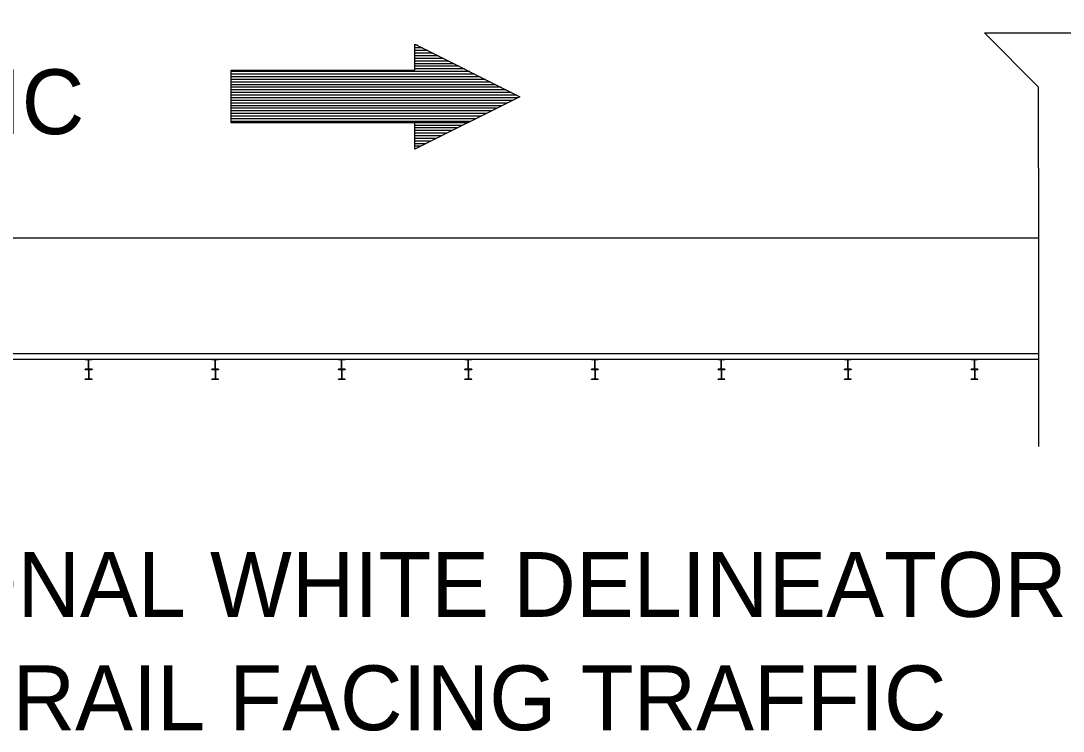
# Model space of a CAD drawing. Extents: x 998.8 to 1037.2, y 999 to 1023.1.
# Drawn here: x 1022.849 to 1026.066, y 1010.235 to 1012.427 of the extents above; entities that cross this region are included whole.
import ezdxf

# ---------------------------------------------------------------- set-up
doc = ezdxf.new("R2010")
doc.units = 0
doc.layers.add('Level 1', color=7, linetype='Continuous')

msp = doc.modelspace()

# ---------------------------------------------------------------- linework, layer by layer
at = {"layer": 'Level 1'}
for p, q in [((1025.9903, 1011.973), (1025.9903, 1011.1131)), ((1020.5975, 1011.7573), (1025.9903, 1011.7573)), ((1025.9903, 1011.3992), (1020.5975, 1011.3992)), ((1025.9903, 1011.3823), (1020.5975, 1011.3823)), ((1023.0687, 1011.3823), (1023.0478, 1011.3823)), ((1023.0478, 1011.3823), (1023.0478, 1011.3813)), ((1023.0564, 1011.3813), (1023.0478, 1011.3813)), ((1023.0578, 1011.3533), (1023.0578, 1011.38)), ((1023.0588, 1011.3533), (1023.0588, 1011.38)), ((1023.0687, 1011.3813), (1023.06, 1011.3813)), ((1023.0687, 1011.3823), (1023.0687, 1011.3813)), ((1023.4593, 1011.3823), (1023.4384, 1011.3823)), ((1023.4384, 1011.3823), (1023.4384, 1011.3813)), ((1023.4471, 1011.3813), (1023.4384, 1011.3813)), ((1023.4483, 1011.3533), (1023.4483, 1011.38)), ((1023.4493, 1011.3533), (1023.4493, 1011.38)), ((1023.4593, 1011.3813), (1023.4507, 1011.3813)), ((1023.4593, 1011.3823), (1023.4593, 1011.3813)), ((1023.8499, 1011.3823), (1023.8291, 1011.3823)), ((1023.8291, 1011.3823), (1023.8291, 1011.3813)), ((1023.8378, 1011.3813), (1023.8291, 1011.3813)), ((1023.839, 1011.3533), (1023.839, 1011.38)), ((1023.84, 1011.3533), (1023.84, 1011.38)), ((1023.8499, 1011.3813), (1023.8413, 1011.3813)), ((1023.8499, 1011.3823), (1023.8499, 1011.3813)), ((1024.2406, 1011.3823), (1024.2198, 1011.3823)), ((1024.2198, 1011.3823), (1024.2198, 1011.3813)), ((1024.2283, 1011.3813), (1024.2198, 1011.3813)), ((1024.2297, 1011.3533), (1024.2297, 1011.38)), ((1024.2307, 1011.3533), (1024.2307, 1011.38)), ((1024.2406, 1011.3813), (1024.2319, 1011.3813)), ((1024.2406, 1011.3823), (1024.2406, 1011.3813)), ((1024.6312, 1011.3823), (1024.6103, 1011.3823)), ((1024.6103, 1011.3823), (1024.6103, 1011.3813)), ((1024.619, 1011.3813), (1024.6103, 1011.3813)), ((1024.6203, 1011.3533), (1024.6203, 1011.38)), ((1024.6213, 1011.3533), (1024.6213, 1011.38)), ((1024.6312, 1011.3813), (1024.6226, 1011.3813)), ((1024.6312, 1011.3823), (1024.6312, 1011.3813)), ((1025.0218, 1011.3823), (1025.001, 1011.3823)), ((1025.001, 1011.3823), (1025.001, 1011.3813)), ((1025.0096, 1011.3813), (1025.001, 1011.3813)), ((1025.0109, 1011.3533), (1025.0109, 1011.38)), ((1025.0119, 1011.3533), (1025.0119, 1011.38)), ((1025.0218, 1011.3813), (1025.0132, 1011.3813)), ((1025.0218, 1011.3823), (1025.0218, 1011.3813)), ((1025.4124, 1011.3823), (1025.3916, 1011.3823)), ((1025.3916, 1011.3823), (1025.3916, 1011.3813)), ((1025.4003, 1011.3813), (1025.3916, 1011.3813)), ((1025.4015, 1011.3533), (1025.4015, 1011.38)), ((1025.4025, 1011.3533), (1025.4025, 1011.38)), ((1025.4124, 1011.3813), (1025.4038, 1011.3813)), ((1025.4124, 1011.3823), (1025.4124, 1011.3813)), ((1025.8031, 1011.3823), (1025.7823, 1011.3823)), ((1025.7823, 1011.3823), (1025.7823, 1011.3813)), ((1025.7908, 1011.3813), (1025.7823, 1011.3813)), ((1025.7922, 1011.3533), (1025.7922, 1011.38)), ((1025.7932, 1011.3533), (1025.7932, 1011.38)), ((1025.8031, 1011.3813), (1025.7944, 1011.3813)), ((1025.8031, 1011.3823), (1025.8031, 1011.3813)), ((1023.0478, 1011.351), (1023.0478, 1011.352)), ((1023.0564, 1011.352), (1023.0478, 1011.352)), ((1023.0687, 1011.351), (1023.0478, 1011.351)), ((1023.0478, 1011.351), (1023.0478, 1011.35)), ((1023.0564, 1011.35), (1023.0478, 1011.35)), ((1023.0578, 1011.3488), (1023.0578, 1011.322)), ((1023.0588, 1011.3488), (1023.0588, 1011.322)), ((1023.0687, 1011.352), (1023.06, 1011.352)), ((1023.0687, 1011.35), (1023.06, 1011.35)), ((1023.0687, 1011.351), (1023.0687, 1011.352)), ((1023.0687, 1011.351), (1023.0687, 1011.35)), ((1023.4384, 1011.351), (1023.4384, 1011.352)), ((1023.4471, 1011.352), (1023.4384, 1011.352)), ((1023.4593, 1011.351), (1023.4384, 1011.351)), ((1023.4384, 1011.351), (1023.4384, 1011.35)), ((1023.4471, 1011.35), (1023.4384, 1011.35)), ((1023.4483, 1011.3488), (1023.4483, 1011.322)), ((1023.4493, 1011.3488), (1023.4493, 1011.322)), ((1023.4593, 1011.352), (1023.4507, 1011.352)), ((1023.4593, 1011.35), (1023.4507, 1011.35)), ((1023.4593, 1011.351), (1023.4593, 1011.352)), ((1023.4593, 1011.351), (1023.4593, 1011.35)), ((1023.8291, 1011.351), (1023.8291, 1011.352)), ((1023.8378, 1011.352), (1023.8291, 1011.352)), ((1023.8499, 1011.351), (1023.8291, 1011.351)), ((1023.8291, 1011.351), (1023.8291, 1011.35)), ((1023.8378, 1011.35), (1023.8291, 1011.35)), ((1023.839, 1011.3488), (1023.839, 1011.322)), ((1023.84, 1011.3488), (1023.84, 1011.322)), ((1023.8499, 1011.352), (1023.8413, 1011.352)), ((1023.8499, 1011.35), (1023.8413, 1011.35)), ((1023.8499, 1011.351), (1023.8499, 1011.352)), ((1023.8499, 1011.351), (1023.8499, 1011.35)), ((1024.2198, 1011.351), (1024.2198, 1011.352)), ((1024.2283, 1011.352), (1024.2198, 1011.352)), ((1024.2406, 1011.351), (1024.2198, 1011.351)), ((1024.2198, 1011.351), (1024.2198, 1011.35)), ((1024.2283, 1011.35), (1024.2198, 1011.35)), ((1024.2297, 1011.3488), (1024.2297, 1011.322)), ((1024.2307, 1011.3488), (1024.2307, 1011.322)), ((1024.2406, 1011.352), (1024.2319, 1011.352)), ((1024.2406, 1011.35), (1024.2319, 1011.35)), ((1024.2406, 1011.351), (1024.2406, 1011.352)), ((1024.2406, 1011.351), (1024.2406, 1011.35)), ((1024.6103, 1011.351), (1024.6103, 1011.352)), ((1024.619, 1011.352), (1024.6103, 1011.352)), ((1024.6312, 1011.351), (1024.6103, 1011.351)), ((1024.6103, 1011.351), (1024.6103, 1011.35)), ((1024.619, 1011.35), (1024.6103, 1011.35)), ((1024.6203, 1011.3488), (1024.6203, 1011.322)), ((1024.6213, 1011.3488), (1024.6213, 1011.322)), ((1024.6312, 1011.352), (1024.6226, 1011.352)), ((1024.6312, 1011.35), (1024.6226, 1011.35)), ((1024.6312, 1011.351), (1024.6312, 1011.352)), ((1024.6312, 1011.351), (1024.6312, 1011.35)), ((1025.001, 1011.351), (1025.001, 1011.352)), ((1025.0096, 1011.352), (1025.001, 1011.352)), ((1025.0218, 1011.351), (1025.001, 1011.351)), ((1025.001, 1011.351), (1025.001, 1011.35)), ((1025.0096, 1011.35), (1025.001, 1011.35)), ((1025.0109, 1011.3488), (1025.0109, 1011.322)), ((1025.0119, 1011.3488), (1025.0119, 1011.322)), ((1025.0218, 1011.352), (1025.0132, 1011.352)), ((1025.0218, 1011.35), (1025.0132, 1011.35)), ((1025.0218, 1011.351), (1025.0218, 1011.352)), ((1025.0218, 1011.351), (1025.0218, 1011.35)), ((1025.3916, 1011.351), (1025.3916, 1011.352)), ((1025.4003, 1011.352), (1025.3916, 1011.352)), ((1025.4124, 1011.351), (1025.3916, 1011.351)), ((1025.3916, 1011.351), (1025.3916, 1011.35)), ((1025.4003, 1011.35), (1025.3916, 1011.35)), ((1025.4015, 1011.3488), (1025.4015, 1011.322)), ((1025.4025, 1011.3488), (1025.4025, 1011.322)), ((1025.4124, 1011.352), (1025.4038, 1011.352)), ((1025.4124, 1011.35), (1025.4038, 1011.35)), ((1025.4124, 1011.351), (1025.4124, 1011.352)), ((1025.4124, 1011.351), (1025.4124, 1011.35)), ((1025.7823, 1011.351), (1025.7823, 1011.352)), ((1025.7908, 1011.352), (1025.7823, 1011.352)), ((1025.8031, 1011.351), (1025.7823, 1011.351)), ((1025.7823, 1011.351), (1025.7823, 1011.35)), ((1025.7908, 1011.35), (1025.7823, 1011.35)), ((1025.7922, 1011.3488), (1025.7922, 1011.322)), ((1025.7932, 1011.3488), (1025.7932, 1011.322)), ((1025.8031, 1011.352), (1025.7944, 1011.352)), ((1025.8031, 1011.35), (1025.7944, 1011.35)), ((1025.8031, 1011.351), (1025.8031, 1011.352)), ((1025.8031, 1011.351), (1025.8031, 1011.35)), ((1023.0478, 1011.3198), (1023.0478, 1011.3208)), ((1023.0564, 1011.3208), (1023.0478, 1011.3208)), ((1023.0687, 1011.3198), (1023.0478, 1011.3198)), ((1023.0687, 1011.3208), (1023.06, 1011.3208)), ((1023.0687, 1011.3198), (1023.0687, 1011.3208)), ((1023.4384, 1011.3198), (1023.4384, 1011.3208)), ((1023.4471, 1011.3208), (1023.4384, 1011.3208)), ((1023.4593, 1011.3198), (1023.4384, 1011.3198)), ((1023.4593, 1011.3208), (1023.4507, 1011.3208)), ((1023.4593, 1011.3198), (1023.4593, 1011.3208)), ((1023.8291, 1011.3198), (1023.8291, 1011.3208)), ((1023.8378, 1011.3208), (1023.8291, 1011.3208)), ((1023.8499, 1011.3198), (1023.8291, 1011.3198)), ((1023.8499, 1011.3208), (1023.8413, 1011.3208)), ((1023.8499, 1011.3198), (1023.8499, 1011.3208)), ((1024.2198, 1011.3198), (1024.2198, 1011.3208)), ((1024.2283, 1011.3208), (1024.2198, 1011.3208)), ((1024.2406, 1011.3198), (1024.2198, 1011.3198)), ((1024.2406, 1011.3208), (1024.2319, 1011.3208)), ((1024.2406, 1011.3198), (1024.2406, 1011.3208)), ((1024.6103, 1011.3198), (1024.6103, 1011.3208)), ((1024.619, 1011.3208), (1024.6103, 1011.3208)), ((1024.6312, 1011.3198), (1024.6103, 1011.3198)), ((1024.6312, 1011.3208), (1024.6226, 1011.3208)), ((1024.6312, 1011.3198), (1024.6312, 1011.3208)), ((1025.001, 1011.3198), (1025.001, 1011.3208)), ((1025.0096, 1011.3208), (1025.001, 1011.3208)), ((1025.0218, 1011.3198), (1025.001, 1011.3198)), ((1025.0218, 1011.3208), (1025.0132, 1011.3208)), ((1025.0218, 1011.3198), (1025.0218, 1011.3208)), ((1025.3916, 1011.3198), (1025.3916, 1011.3208)), ((1025.4003, 1011.3208), (1025.3916, 1011.3208)), ((1025.4124, 1011.3198), (1025.3916, 1011.3198)), ((1025.4124, 1011.3208), (1025.4038, 1011.3208)), ((1025.4124, 1011.3198), (1025.4124, 1011.3208)), ((1025.7823, 1011.3198), (1025.7823, 1011.3208)), ((1025.7908, 1011.3208), (1025.7823, 1011.3208)), ((1025.8031, 1011.3198), (1025.7823, 1011.3198)), ((1025.8031, 1011.3208), (1025.7944, 1011.3208)), ((1025.8031, 1011.3198), (1025.8031, 1011.3208))]:
    msp.add_line(p, q, dxfattribs=at)
for points in [[(1025.9903, 1011.973), (1025.9903, 1012.223), (1025.8236, 1012.3898), (1026.1569, 1012.3898), (1025.9903, 1012.5564), (1025.9903, 1012.8064)], [(1024.073, 1012.3517), (1024.0652, 1012.3517)], [(1024.0892, 1012.3436), (1024.0652, 1012.3436)], [(1024.1053, 1012.3354), (1024.0652, 1012.3354)], [(1024.1215, 1012.3274), (1024.0652, 1012.3274)], [(1024.1376, 1012.3193), (1024.0652, 1012.3193)], [(1024.1538, 1012.3112), (1024.0652, 1012.3112)], [(1024.1698, 1012.3031), (1024.0652, 1012.3031)], [(1024.2343, 1012.2707), (1023.4982, 1012.2707)], [(1024.186, 1012.2949), (1024.0652, 1012.2949)], [(1024.2021, 1012.2869), (1024.0652, 1012.2869)], [(1024.2021, 1012.2869), (1024.0652, 1012.2869)], [(1024.2183, 1012.2788), (1024.0652, 1012.2788)], [(1024.2505, 1012.2626), (1023.4982, 1012.2626)], [(1024.2667, 1012.2544), (1023.4982, 1012.2544)], [(1024.2829, 1012.2464), (1023.4982, 1012.2464)], [(1024.299, 1012.2383), (1023.4982, 1012.2383)], [(1024.3152, 1012.2302), (1023.4982, 1012.2302)], [(1024.3313, 1012.2221), (1023.4982, 1012.2221)], [(1024.3474, 1012.2139), (1023.4982, 1012.2139)], [(1024.3635, 1012.2059), (1023.4982, 1012.2059)], [(1024.3797, 1012.1978), (1023.4982, 1012.1978)], [(1024.3825, 1012.1897), (1023.4982, 1012.1897)], [(1024.3663, 1012.1816), (1023.4982, 1012.1816)], [(1024.3663, 1012.1816), (1023.4982, 1012.1816)], [(1024.3499, 1012.1734), (1023.4982, 1012.1734)], [(1024.3337, 1012.1654), (1023.4982, 1012.1654)], [(1024.3174, 1012.1573), (1023.4982, 1012.1573)], [(1024.3011, 1012.1492), (1023.4982, 1012.1492)], [(1024.2849, 1012.1411), (1023.4982, 1012.1411)], [(1024.2687, 1012.1329), (1023.4982, 1012.1329)], [(1024.2524, 1012.1249), (1023.4982, 1012.1249)], [(1024.2362, 1012.1168), (1023.4982, 1012.1168)], [(1024.228, 1012.1127), (1023.4982, 1012.1127)], [(1024.2118, 1012.1046), (1024.0652, 1012.1046)], [(1024.1954, 1012.0965), (1024.0652, 1012.0965)], [(1024.1792, 1012.0884), (1024.0652, 1012.0884)], [(1024.163, 1012.0804), (1024.0652, 1012.0804)], [(1024.1467, 1012.0722), (1024.0652, 1012.0722)], [(1024.1304, 1012.0641), (1024.0652, 1012.0641)], [(1024.1142, 1012.056), (1024.0652, 1012.056)], [(1024.0979, 1012.0479), (1024.0652, 1012.0479)], [(1024.0817, 1012.0399), (1024.0652, 1012.0399)], [(1024.0654, 1012.0317), (1024.0652, 1012.0317)]]:
    msp.add_lwpolyline(points, dxfattribs=at)
msp.add_lwpolyline([(1024.3892, 1012.1929), (1024.0652, 1012.0316), (1024.0652, 1012.1126), (1023.4982, 1012.1126), (1023.4982, 1012.2746), (1024.0652, 1012.2746), (1024.0652, 1012.3556)], close=True, dxfattribs=at)
for centre, start, end in [((1023.0565, 1011.38), 0, 90), ((1023.06, 1011.38), 90, 180), ((1023.4471, 1011.38), 0, 90), ((1023.4507, 1011.38), 90, 180), ((1023.8377, 1011.38), 0, 90), ((1023.8413, 1011.38), 90, 180), ((1024.2283, 1011.38), 0, 90), ((1024.2319, 1011.38), 90, 180), ((1024.619, 1011.38), 0, 90), ((1024.6225, 1011.38), 90, 180), ((1025.0096, 1011.38), 0, 90), ((1025.0132, 1011.38), 90, 180), ((1025.4002, 1011.38), 0, 90), ((1025.4038, 1011.38), 90, 180), ((1025.7908, 1011.38), 0, 90), ((1025.7944, 1011.38), 90, 180), ((1023.0565, 1011.3533), 270, 360), ((1023.0565, 1011.3488), 0, 90), ((1023.06, 1011.3533), 180, 270), ((1023.06, 1011.3488), 90, 180), ((1023.4471, 1011.3533), 270, 360), ((1023.4471, 1011.3488), 0, 90), ((1023.4507, 1011.3533), 180, 270), ((1023.4507, 1011.3488), 90, 180), ((1023.8377, 1011.3533), 270, 360), ((1023.8377, 1011.3488), 0, 90), ((1023.8413, 1011.3533), 180, 270), ((1023.8413, 1011.3488), 90, 180), ((1024.2283, 1011.3533), 270, 360), ((1024.2283, 1011.3488), 0, 90), ((1024.2319, 1011.3533), 180, 270), ((1024.2319, 1011.3488), 90, 180), ((1024.619, 1011.3533), 270, 360), ((1024.619, 1011.3488), 0, 90), ((1024.6225, 1011.3533), 180, 270), ((1024.6225, 1011.3488), 90, 180), ((1025.0096, 1011.3533), 270, 360), ((1025.0096, 1011.3488), 0, 90), ((1025.0132, 1011.3533), 180, 270), ((1025.0132, 1011.3488), 90, 180), ((1025.4002, 1011.3533), 270, 360), ((1025.4002, 1011.3488), 0, 90), ((1025.4038, 1011.3533), 180, 270), ((1025.4038, 1011.3488), 90, 180), ((1025.7908, 1011.3533), 270, 360), ((1025.7908, 1011.3488), 0, 90), ((1025.7944, 1011.3533), 180, 270), ((1025.7944, 1011.3488), 90, 180), ((1023.0565, 1011.3221), 270, 0), ((1023.06, 1011.3221), 180, 270), ((1023.4471, 1011.3221), 270, 0), ((1023.4507, 1011.3221), 180, 270), ((1023.8377, 1011.3221), 270, 0), ((1023.8413, 1011.3221), 180, 270), ((1024.2283, 1011.3221), 270, 0), ((1024.2319, 1011.3221), 180, 270), ((1024.619, 1011.3221), 270, 0), ((1024.6225, 1011.3221), 180, 270), ((1025.0096, 1011.3221), 270, 0), ((1025.0132, 1011.3221), 180, 270), ((1025.4002, 1011.3221), 270, 0), ((1025.4038, 1011.3221), 180, 270), ((1025.7908, 1011.3221), 270, 0), ((1025.7944, 1011.3221), 180, 270)]:
    msp.add_arc(centre, 0.0013, start, end, dxfattribs=at)

# ---------------------------------------------------------------- texts
for s, p in [('TRAFFIC', (1021.9156, 1012.0775)), ('BI-DIRECTIONAL WHITE DELINEATOR', (1021.2187, 1010.5875)), ('FOR GUARDRAIL FACING TRAFFIC', (1021.2187, 1010.2375))]:
    msp.add_text(s, height=0.2, dxfattribs=at).set_placement(p)

doc.saveas('drawing.dxf')
